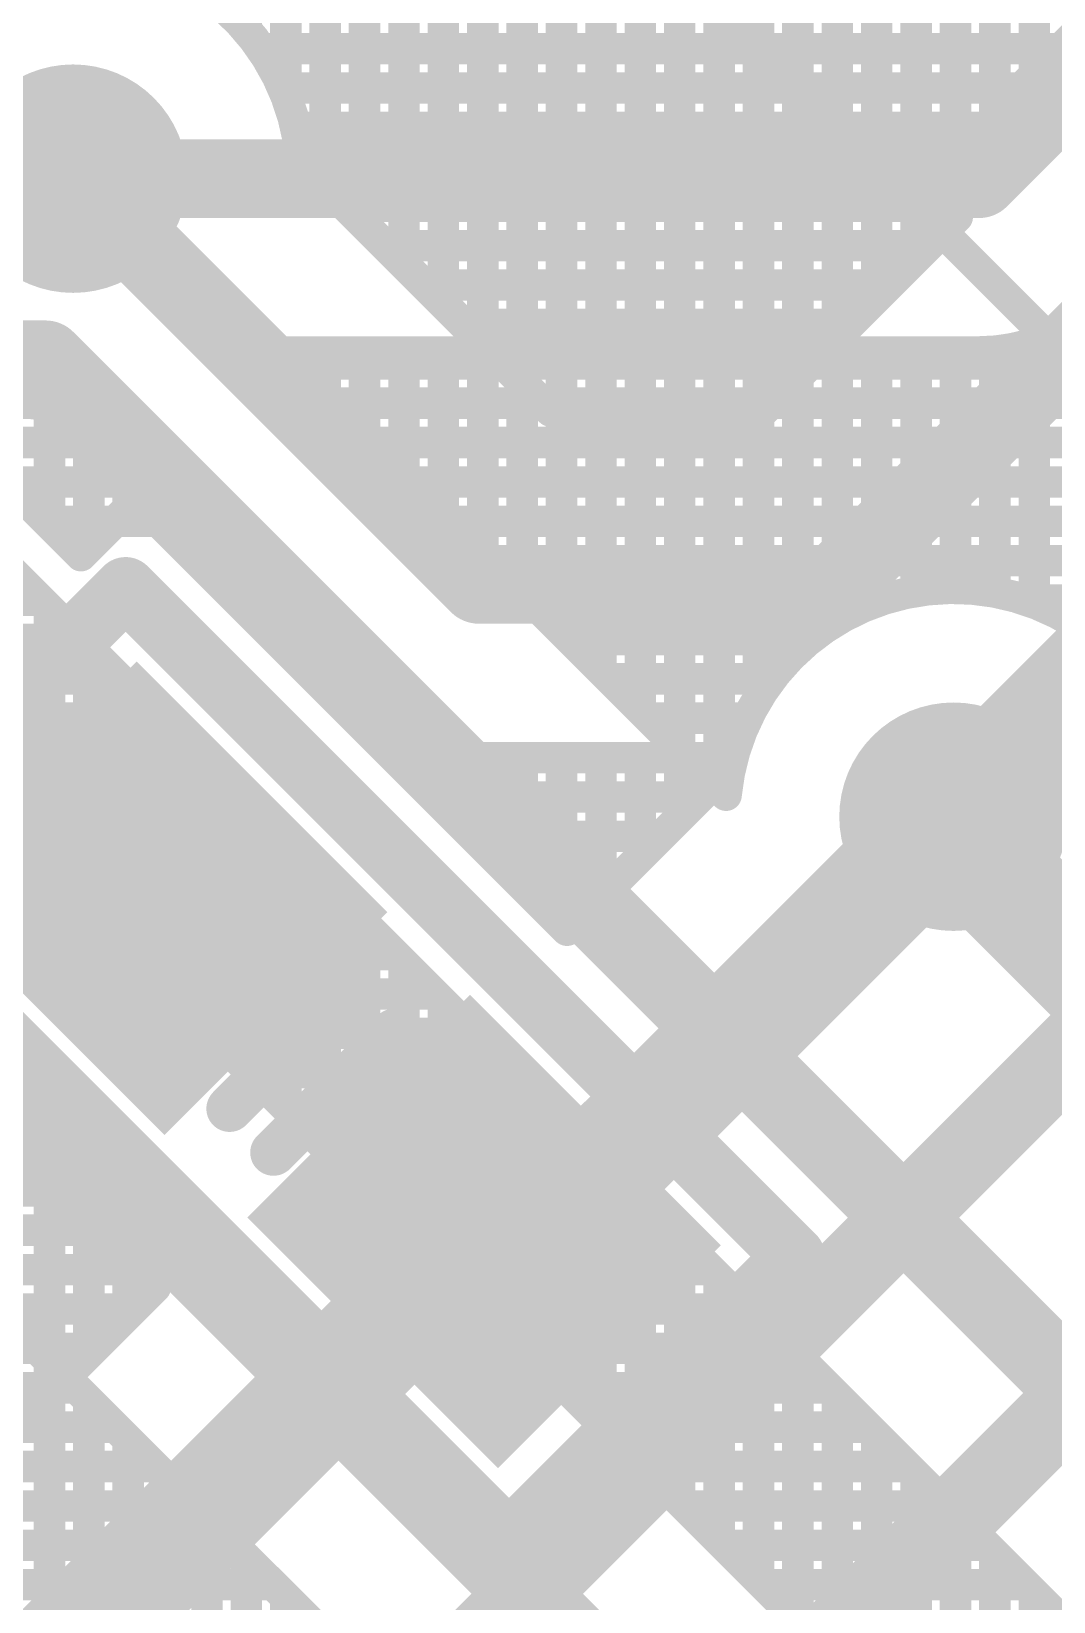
# Model space of a CAD drawing. Header units: millimetres. Extents: x 1.42 to 3.4, y 1.21 to 3.22.
# Drawn here: x 2.2777 to 2.4075, y 1.8429 to 2.0422 of the extents above; entities that cross this region are included whole.
import ezdxf

# ---------------------------------------------------------------- set-up
doc = ezdxf.new("R2010")
doc.units = ezdxf.units.MM
doc.header["$MEASUREMENT"] = 0
for name, color, linetype in [('BottomLayer', 5, 'Continuous'), ('BottomSolder', 6, 'Continuous'), ('Mechanical15', 56, 'Continuous'), ('MultiLayer', 9, 'Continuous'), ('TopLayer', 1, 'Continuous'), ('TopOverlay', 2, 'Continuous'), ('TopPaste', 8, 'Continuous'), ('TopSolder', 216, 'Continuous'), ('ViaHoleLayer', 16, 'Continuous')]:
    doc.layers.add(name, color=color, linetype=linetype)

# ---------------------------------------------------------------- blocks, each defined once
blk = doc.blocks.new('C0603_20')
at = {"layer": 'TopLayer'}
for points in [[(-0.00992, -0.0175), (-0.00992, 0.0175), (-0.04992, -0.0175), (-0.04992, 0.0175)], [(0.04992, -0.0175), (0.04992, 0.0175), (0.00992, -0.0175), (0.00992, 0.0175)]]:
    blk.add_solid(points, dxfattribs=at)
at = {"layer": 'TopOverlay'}
for points, const_width in [([(-0.06, -0.02559), (-0.06, 0.02559)], 0.00787), ([(-0.06, 0.02559), (0.06, 0.02559)], 0.00787), ([(0.06, -0.02559), (0.06, 0.02559)], 0.00787), ([(-0.00394, -0.01181), (-0.00394, 0.00984)], 0.00591), ([(0.00394, -0.01181), (0.00394, 0.00984)], 0.00591), ([(-0.06, -0.02559), (0.06, -0.02559)], 0.00787)]:
    blk.add_lwpolyline(points, dxfattribs=dict(at, const_width=const_width))
for points, const_width in [([(-0.06197, 0.02559, 1), (-0.05803, 0.02559, 1)], 0.00394), ([(-0.06197, 0.02559, 1), (-0.05803, 0.02559, 1)], 0.00394), ([(0.05803, 0.02559, 1), (0.06197, 0.02559, 1)], 0.00394), ([(0.05803, 0.02559, 1), (0.06197, 0.02559, 1)], 0.00394), ([(-0.00541, 0.00984, 1), (-0.00246, 0.00984, 1)], 0.00295), ([(0.00246, 0.00984, 1), (0.00541, 0.00984, 1)], 0.00295), ([(-0.00541, -0.01181, 1), (-0.00246, -0.01181, 1)], 0.00295), ([(0.00246, -0.01181, 1), (0.00541, -0.01181, 1)], 0.00295), ([(-0.06197, -0.02559, 1), (-0.05803, -0.02559, 1)], 0.00394), ([(-0.06197, -0.02559, 1), (-0.05803, -0.02559, 1)], 0.00394), ([(0.05803, -0.02559, 1), (0.06197, -0.02559, 1)], 0.00394), ([(0.05803, -0.02559, 1), (0.06197, -0.02559, 1)], 0.00394)]:
    blk.add_lwpolyline(points, format="xyb", close=True, dxfattribs=dict(at, const_width=const_width))
at = {"layer": 'TopPaste'}
for points in [[(-0.00992, -0.0175), (-0.00992, 0.0175), (-0.04992, -0.0175), (-0.04992, 0.0175)], [(0.04992, -0.0175), (0.04992, 0.0175), (0.00992, -0.0175), (0.00992, 0.0175)]]:
    blk.add_solid(points, dxfattribs=at)
at = {"layer": 'TopSolder'}
for points in [[(-0.00742, -0.02), (-0.00742, 0.02), (-0.05242, -0.02), (-0.05242, 0.02)], [(0.05242, -0.02), (0.05242, 0.02), (0.00742, -0.02), (0.00742, 0.02)]]:
    blk.add_solid(points, dxfattribs=at)
blk = doc.blocks.new('44ML_N_21')
at = {"layer": 'Mechanical15', "const_width": 0.00394}
blk.add_lwpolyline([(-0.26575, 0.26575), (-0.26575, -0.26575)], dxfattribs=at)

msp = doc.modelspace()

# ---------------------------------------------------------------- linework, layer by layer
at = {"layer": 'BottomLayer'}
for points, const_width in [([(2.398, 2.0235), (2.812, 2.4375)], 0.01), ([(2.237, 2.03697), (2.27347, 2.0005)], 0.01), ([(2.283, 2.0235), (2.398, 2.0235)], 0.01), ([(2.21, 2.00561), (2.40811, 1.8075)], 0.004), ([(2.27347, 2.0005), (2.2795, 2.0005)], 0.01), ([(2.2795, 2.0005), (2.465, 1.815)], 0.01), ([(2.30961, 2.0015), (2.398, 2.0015)], 0.004), ([(2.30961, 2.0015), (2.36588, 1.94523)], 0.004), ([(2.315, 1.99611), (2.315, 2.0015)], 0.004), ([(2.32, 1.99111), (2.32, 2.0015)], 0.004), ([(2.325, 1.98611), (2.325, 2.0015)], 0.004), ([(2.33, 1.98111), (2.33, 2.0015)], 0.004), ([(2.335, 1.97611), (2.335, 2.0015)], 0.004), ([(2.34, 1.97111), (2.34, 2.0015)], 0.004), ([(2.345, 1.96611), (2.345, 2.0015)], 0.004), ([(2.35, 1.96111), (2.35, 2.0015)], 0.004), ([(2.355, 1.95611), (2.355, 2.0015)], 0.004), ([(2.36, 1.95111), (2.36, 2.0015)], 0.004), ([(2.365, 1.94611), (2.365, 2.0015)], 0.004), ([(2.37, 1.95761), (2.37, 2.0015)], 0.004), ([(2.375, 1.96373), (2.375, 2.0015)], 0.004), ([(2.38, 1.96747), (2.38, 2.0015)], 0.004), ([(2.385, 1.96981), (2.385, 2.0015)], 0.004), ([(2.39, 1.97111), (2.39, 2.0015)], 0.004), ([(2.395, 1.9715), (2.395, 2.0015)], 0.004), ([(2.4, 1.97102), (2.4, 2.00159)], 0.004), ([(2.405, 1.96963), (2.405, 2.00264)], 0.004), ([(2.188, 1.9965), (2.399, 1.7855)], 0.01), ([(2.31111, 2), (3.384, 2)], 0.004), ([(2.31611, 1.995), (3.384, 1.995)], 0.004), ([(2.32111, 1.99), (3.384, 1.99)], 0.004), ([(2.32611, 1.985), (3.384, 1.985)], 0.004), ([(2.17248, 1.9809), (2.32869, 1.8247)], 0.004), ([(2.33111, 1.98), (3.384, 1.98)], 0.004), ([(2.27013, 1.97876), (2.44139, 1.8075)], 0.004), ([(2.33611, 1.975), (3.384, 1.975)], 0.004), ([(2.24561, 1.97), (2.27889, 1.97)], 0.004), ([(2.34111, 1.97), (2.38555, 1.97)], 0.004), ([(2.40396, 1.97), (3.384, 1.97)], 0.004), ([(2.28, 1.93561), (2.28, 1.96889)], 0.004), ([(2.25061, 1.965), (2.28389, 1.965)], 0.004), ([(2.285, 1.93061), (2.285, 1.96389)], 0.004), ([(2.34611, 1.965), (2.37646, 1.965)], 0.004), ([(2.25561, 1.96), (2.28889, 1.96)], 0.004), ([(2.35111, 1.96), (2.37163, 1.96)], 0.004), ([(2.29, 1.92561), (2.29, 1.95889)], 0.004), ([(2.26061, 1.955), (2.29389, 1.955)], 0.004), ([(2.295, 1.92061), (2.295, 1.95389)], 0.004), ([(2.35611, 1.955), (2.36858, 1.955)], 0.004), ([(2.26561, 1.95), (2.29889, 1.95)], 0.004), ([(2.36111, 1.95), (2.36674, 1.95)], 0.004), ([(2.3, 1.91561), (2.3, 1.94889)], 0.004), ([(2.3925, 1.9425), (2.39475, 1.9425)], 0.015), ([(2.3925, 1.9425), (2.47979, 1.85521)], 0.015), ([(2.27061, 1.945), (2.30389, 1.945)], 0.004), ([(2.305, 1.91061), (2.305, 1.94389)], 0.004), ([(2.27561, 1.94), (2.30889, 1.94)], 0.004), ([(2.31, 1.90561), (2.31, 1.93889)], 0.004), ([(2.28061, 1.935), (2.31389, 1.935)], 0.004), ([(2.315, 1.90061), (2.315, 1.93389)], 0.004), ([(2.28561, 1.93), (2.31889, 1.93)], 0.004), ([(2.32, 1.89561), (2.32, 1.92889)], 0.004), ([(2.29061, 1.925), (2.32389, 1.925)], 0.004), ([(2.325, 1.89061), (2.325, 1.92389)], 0.004), ([(2.29561, 1.92), (2.32889, 1.92)], 0.004), ([(2.33, 1.88561), (2.33, 1.91889)], 0.004), ([(2.30061, 1.915), (2.33389, 1.915)], 0.004), ([(2.335, 1.88061), (2.335, 1.91389)], 0.004), ([(2.30561, 1.91), (2.33889, 1.91)], 0.004), ([(2.34, 1.87561), (2.34, 1.90889)], 0.004), ([(2.31061, 1.905), (2.34389, 1.905)], 0.004), ([(2.345, 1.87061), (2.345, 1.90389)], 0.004), ([(2.31561, 1.9), (2.34889, 1.9)], 0.004), ([(2.35, 1.86561), (2.35, 1.89889)], 0.004), ([(2.32061, 1.895), (2.35389, 1.895)], 0.004), ([(2.355, 1.86061), (2.355, 1.89389)], 0.004), ([(2.32561, 1.89), (2.35889, 1.89)], 0.004), ([(2.36, 1.85561), (2.36, 1.88889)], 0.004), ([(2.33061, 1.885), (2.36389, 1.885)], 0.004), ([(2.365, 1.85061), (2.365, 1.88389)], 0.004), ([(2.33561, 1.88), (2.36889, 1.88)], 0.004), ([(2.37, 1.84561), (2.37, 1.87889)], 0.004), ([(1.42, 1.875), (2.27839, 1.875)], 0.004), ([(2.34061, 1.875), (2.37389, 1.875)], 0.004), ([(2.375, 1.84061), (2.375, 1.87389)], 0.004), ([(2.28, 1.77461), (2.28, 1.87339)], 0.004), ([(1.42, 1.87), (2.28339, 1.87)], 0.004), ([(2.34561, 1.87), (2.37889, 1.87)], 0.004), ([(2.285, 1.77097), (2.285, 1.86839)], 0.004), ([(2.38, 1.83561), (2.38, 1.86889)], 0.004), ([(1.42, 1.865), (2.28839, 1.865)], 0.004), ([(2.35061, 1.865), (2.38389, 1.865)], 0.004), ([(2.385, 1.83061), (2.385, 1.86389)], 0.004), ([(2.29, 1.76502), (2.29, 1.86339)], 0.004), ([(1.42, 1.86), (2.29339, 1.86)], 0.004), ([(2.35561, 1.86), (2.38889, 1.86)], 0.004), ([(2.295, 1.62461), (2.295, 1.85839)], 0.004), ([(2.39, 1.82561), (2.39, 1.85889)], 0.004), ([(1.42, 1.855), (2.29839, 1.855)], 0.004), ([(2.36061, 1.855), (2.39389, 1.855)], 0.004), ([(2.395, 1.82061), (2.395, 1.85389)], 0.004), ([(2.3, 1.61961), (2.3, 1.85339)], 0.004), ([(1.42, 1.85), (2.30339, 1.85)], 0.004), ([(2.36561, 1.85), (2.39889, 1.85)], 0.004), ([(2.305, 1.61461), (2.305, 1.84839)], 0.004), ([(2.4, 1.81561), (2.4, 1.84889)], 0.004), ([(1.42, 1.845), (2.30839, 1.845)], 0.004), ([(2.37061, 1.845), (2.40389, 1.845)], 0.004), ([(2.405, 1.81061), (2.405, 1.84389)], 0.004), ([(2.31, 1.60961), (2.31, 1.84339)], 0.004)]:
    msp.add_lwpolyline(points, dxfattribs=dict(at, const_width=const_width))
at = {"layer": 'BottomLayer', "const_width": 0.004}
for points in [[(2.2618, 2.04329, -0.402167), (2.30189, 2.0455)], [(2.4136, 2.00798, -0.199566), (2.398, 2.0015)], [(2.41356, 2.00794, -0.198912), (2.398, 2.0015)], [(2.36588, 1.94523, -0.895821), (2.42353, 1.94612)]]:
    msp.add_lwpolyline(points, format="xyb", dxfattribs=at)
at = {"layer": 'BottomLayer'}
for points, const_width in [([(2.277, 2.0235, 1), (2.289, 2.0235, 1)], 0.012), ([(2.2805, 2.0235, 1), (2.2855, 2.0235, 1)], 0.005), ([(2.3955, 2.0235, 1), (2.4005, 2.0235, 1)], 0.005), ([(2.3955, 2.0235, 1), (2.4005, 2.0235, 1)], 0.005), ([(2.27097, 2.0005, 1), (2.27597, 2.0005, 1)], 0.005), ([(2.27097, 2.0005, 1), (2.27597, 2.0005, 1)], 0.005), ([(2.277, 2.0005, 1), (2.282, 2.0005, 1)], 0.005), ([(2.277, 2.0005, 1), (2.282, 2.0005, 1)], 0.005), ([(2.30861, 2.0015, 1), (2.31061, 2.0015, 1)], 0.002), ([(2.30861, 2.0015, 1), (2.31061, 2.0015, 1)], 0.002), ([(2.314, 2.0015, 1), (2.316, 2.0015, 1)], 0.002), ([(2.319, 2.0015, 1), (2.321, 2.0015, 1)], 0.002), ([(2.324, 2.0015, 1), (2.326, 2.0015, 1)], 0.002), ([(2.329, 2.0015, 1), (2.331, 2.0015, 1)], 0.002), ([(2.334, 2.0015, 1), (2.336, 2.0015, 1)], 0.002), ([(2.339, 2.0015, 1), (2.341, 2.0015, 1)], 0.002), ([(2.344, 2.0015, 1), (2.346, 2.0015, 1)], 0.002), ([(2.349, 2.0015, 1), (2.351, 2.0015, 1)], 0.002), ([(2.354, 2.0015, 1), (2.356, 2.0015, 1)], 0.002), ([(2.359, 2.0015, 1), (2.361, 2.0015, 1)], 0.002), ([(2.364, 2.0015, 1), (2.366, 2.0015, 1)], 0.002), ([(2.369, 2.0015, 1), (2.371, 2.0015, 1)], 0.002), ([(2.374, 2.0015, 1), (2.376, 2.0015, 1)], 0.002), ([(2.379, 2.0015, 1), (2.381, 2.0015, 1)], 0.002), ([(2.384, 2.0015, 1), (2.386, 2.0015, 1)], 0.002), ([(2.389, 2.0015, 1), (2.391, 2.0015, 1)], 0.002), ([(2.394, 2.0015, 1), (2.396, 2.0015, 1)], 0.002), ([(2.397, 2.0015, 1), (2.399, 2.0015, 1)], 0.002), ([(2.397, 2.0015, 1), (2.399, 2.0015, 1)], 0.002), ([(2.397, 2.0015, 1), (2.399, 2.0015, 1)], 0.002), ([(2.399, 2.00159, 1), (2.401, 2.00159, 1)], 0.002), ([(2.404, 2.00264, 1), (2.406, 2.00264, 1)], 0.002), ([(2.31011, 2, 1), (2.31211, 2, 1)], 0.002), ([(2.314, 1.99611, 1), (2.316, 1.99611, 1)], 0.002), ([(2.31511, 1.995, 1), (2.31711, 1.995, 1)], 0.002), ([(2.319, 1.99111, 1), (2.321, 1.99111, 1)], 0.002), ([(2.32011, 1.99, 1), (2.32211, 1.99, 1)], 0.002), ([(2.324, 1.98611, 1), (2.326, 1.98611, 1)], 0.002), ([(2.32511, 1.985, 1), (2.32711, 1.985, 1)], 0.002), ([(2.329, 1.98111, 1), (2.331, 1.98111, 1)], 0.002), ([(2.33011, 1.98, 1), (2.33211, 1.98, 1)], 0.002), ([(2.334, 1.97611, 1), (2.336, 1.97611, 1)], 0.002), ([(2.33511, 1.975, 1), (2.33711, 1.975, 1)], 0.002), ([(2.394, 1.9715, 1), (2.396, 1.9715, 1)], 0.002), ([(2.27789, 1.97, 1), (2.27989, 1.97, 1)], 0.002), ([(2.339, 1.97111, 1), (2.341, 1.97111, 1)], 0.002), ([(2.34011, 1.97, 1), (2.34211, 1.97, 1)], 0.002), ([(2.384, 1.96981, 1), (2.386, 1.96981, 1)], 0.002), ([(2.38455, 1.97, 1), (2.38655, 1.97, 1)], 0.002), ([(2.389, 1.97111, 1), (2.391, 1.97111, 1)], 0.002), ([(2.399, 1.97102, 1), (2.401, 1.97102, 1)], 0.002), ([(2.40296, 1.97, 1), (2.40496, 1.97, 1)], 0.002), ([(2.404, 1.96963, 1), (2.406, 1.96963, 1)], 0.002), ([(2.279, 1.96889, 1), (2.281, 1.96889, 1)], 0.002), ([(2.379, 1.96747, 1), (2.381, 1.96747, 1)], 0.002), ([(2.344, 1.96611, 1), (2.346, 1.96611, 1)], 0.002), ([(2.28289, 1.965, 1), (2.28489, 1.965, 1)], 0.002), ([(2.284, 1.96389, 1), (2.286, 1.96389, 1)], 0.002), ([(2.34511, 1.965, 1), (2.34711, 1.965, 1)], 0.002), ([(2.374, 1.96373, 1), (2.376, 1.96373, 1)], 0.002), ([(2.37546, 1.965, 1), (2.37746, 1.965, 1)], 0.002), ([(2.28789, 1.96, 1), (2.28989, 1.96, 1)], 0.002), ([(2.349, 1.96111, 1), (2.351, 1.96111, 1)], 0.002), ([(2.35011, 1.96, 1), (2.35211, 1.96, 1)], 0.002), ([(2.37063, 1.96, 1), (2.37263, 1.96, 1)], 0.002), ([(2.289, 1.95889, 1), (2.291, 1.95889, 1)], 0.002), ([(2.369, 1.95761, 1), (2.371, 1.95761, 1)], 0.002), ([(2.354, 1.95611, 1), (2.356, 1.95611, 1)], 0.002), ([(2.29289, 1.955, 1), (2.29489, 1.955, 1)], 0.002), ([(2.294, 1.95389, 1), (2.296, 1.95389, 1)], 0.002), ([(2.35511, 1.955, 1), (2.35711, 1.955, 1)], 0.002), ([(2.36758, 1.955, 1), (2.36958, 1.955, 1)], 0.002), ([(2.38875, 1.9425, 1), (2.40075, 1.9425, 1)], 0.012), ([(2.29789, 1.95, 1), (2.29989, 1.95, 1)], 0.002), ([(2.359, 1.95111, 1), (2.361, 1.95111, 1)], 0.002), ([(2.36011, 1.95, 1), (2.36211, 1.95, 1)], 0.002), ([(2.36574, 1.95, 1), (2.36774, 1.95, 1)], 0.002), ([(2.299, 1.94889, 1), (2.301, 1.94889, 1)], 0.002), ([(2.38875, 1.9425, 1), (2.39625, 1.9425, 1)], 0.0075), ([(2.38875, 1.9425, 1), (2.39625, 1.9425, 1)], 0.0075), ([(2.391, 1.9425, 1), (2.3985, 1.9425, 1)], 0.0075), ([(2.364, 1.94611, 1), (2.366, 1.94611, 1)], 0.002), ([(2.30289, 1.945, 1), (2.30489, 1.945, 1)], 0.002), ([(2.304, 1.94389, 1), (2.306, 1.94389, 1)], 0.002), ([(2.36488, 1.94523, 1), (2.36688, 1.94523, 1)], 0.002), ([(2.36488, 1.94523, 1), (2.36688, 1.94523, 1)], 0.002), ([(2.30789, 1.94, 1), (2.30989, 1.94, 1)], 0.002), ([(2.309, 1.93889, 1), (2.311, 1.93889, 1)], 0.002), ([(2.279, 1.93561, 1), (2.281, 1.93561, 1)], 0.002), ([(2.27961, 1.935, 1), (2.28161, 1.935, 1)], 0.002), ([(2.31289, 1.935, 1), (2.31489, 1.935, 1)], 0.002), ([(2.314, 1.93389, 1), (2.316, 1.93389, 1)], 0.002), ([(2.284, 1.93061, 1), (2.286, 1.93061, 1)], 0.002), ([(2.28461, 1.93, 1), (2.28661, 1.93, 1)], 0.002), ([(2.31789, 1.93, 1), (2.31989, 1.93, 1)], 0.002), ([(2.319, 1.92889, 1), (2.321, 1.92889, 1)], 0.002), ([(2.289, 1.92561, 1), (2.291, 1.92561, 1)], 0.002), ([(2.28961, 1.925, 1), (2.29161, 1.925, 1)], 0.002), ([(2.32289, 1.925, 1), (2.32489, 1.925, 1)], 0.002), ([(2.324, 1.92389, 1), (2.326, 1.92389, 1)], 0.002), ([(2.294, 1.92061, 1), (2.296, 1.92061, 1)], 0.002), ([(2.29461, 1.92, 1), (2.29661, 1.92, 1)], 0.002), ([(2.32789, 1.92, 1), (2.32989, 1.92, 1)], 0.002), ([(2.329, 1.91889, 1), (2.331, 1.91889, 1)], 0.002), ([(2.299, 1.91561, 1), (2.301, 1.91561, 1)], 0.002), ([(2.29961, 1.915, 1), (2.30161, 1.915, 1)], 0.002), ([(2.33289, 1.915, 1), (2.33489, 1.915, 1)], 0.002), ([(2.334, 1.91389, 1), (2.336, 1.91389, 1)], 0.002), ([(2.304, 1.91061, 1), (2.306, 1.91061, 1)], 0.002), ([(2.30461, 1.91, 1), (2.30661, 1.91, 1)], 0.002), ([(2.33789, 1.91, 1), (2.33989, 1.91, 1)], 0.002), ([(2.339, 1.90889, 1), (2.341, 1.90889, 1)], 0.002), ([(2.309, 1.90561, 1), (2.311, 1.90561, 1)], 0.002), ([(2.30961, 1.905, 1), (2.31161, 1.905, 1)], 0.002), ([(2.34289, 1.905, 1), (2.34489, 1.905, 1)], 0.002), ([(2.344, 1.90389, 1), (2.346, 1.90389, 1)], 0.002), ([(2.314, 1.90061, 1), (2.316, 1.90061, 1)], 0.002), ([(2.31461, 1.9, 1), (2.31661, 1.9, 1)], 0.002), ([(2.34789, 1.9, 1), (2.34989, 1.9, 1)], 0.002), ([(2.349, 1.89889, 1), (2.351, 1.89889, 1)], 0.002), ([(2.319, 1.89561, 1), (2.321, 1.89561, 1)], 0.002), ([(2.31961, 1.895, 1), (2.32161, 1.895, 1)], 0.002), ([(2.35289, 1.895, 1), (2.35489, 1.895, 1)], 0.002), ([(2.354, 1.89389, 1), (2.356, 1.89389, 1)], 0.002), ([(2.324, 1.89061, 1), (2.326, 1.89061, 1)], 0.002), ([(2.32461, 1.89, 1), (2.32661, 1.89, 1)], 0.002), ([(2.35789, 1.89, 1), (2.35989, 1.89, 1)], 0.002), ([(2.359, 1.88889, 1), (2.361, 1.88889, 1)], 0.002), ([(2.329, 1.88561, 1), (2.331, 1.88561, 1)], 0.002), ([(2.32961, 1.885, 1), (2.33161, 1.885, 1)], 0.002), ([(2.36289, 1.885, 1), (2.36489, 1.885, 1)], 0.002), ([(2.364, 1.88389, 1), (2.366, 1.88389, 1)], 0.002), ([(2.334, 1.88061, 1), (2.336, 1.88061, 1)], 0.002), ([(2.33461, 1.88, 1), (2.33661, 1.88, 1)], 0.002), ([(2.36789, 1.88, 1), (2.36989, 1.88, 1)], 0.002), ([(2.369, 1.87889, 1), (2.371, 1.87889, 1)], 0.002), ([(2.27739, 1.875, 1), (2.27939, 1.875, 1)], 0.002), ([(2.339, 1.87561, 1), (2.341, 1.87561, 1)], 0.002), ([(2.33961, 1.875, 1), (2.34161, 1.875, 1)], 0.002), ([(2.37289, 1.875, 1), (2.37489, 1.875, 1)], 0.002), ([(2.374, 1.87389, 1), (2.376, 1.87389, 1)], 0.002), ([(2.279, 1.87339, 1), (2.281, 1.87339, 1)], 0.002), ([(2.28239, 1.87, 1), (2.28439, 1.87, 1)], 0.002), ([(2.344, 1.87061, 1), (2.346, 1.87061, 1)], 0.002), ([(2.34461, 1.87, 1), (2.34661, 1.87, 1)], 0.002), ([(2.37789, 1.87, 1), (2.37989, 1.87, 1)], 0.002), ([(2.284, 1.86839, 1), (2.286, 1.86839, 1)], 0.002), ([(2.379, 1.86889, 1), (2.381, 1.86889, 1)], 0.002), ([(2.28739, 1.865, 1), (2.28939, 1.865, 1)], 0.002), ([(2.349, 1.86561, 1), (2.351, 1.86561, 1)], 0.002), ([(2.34961, 1.865, 1), (2.35161, 1.865, 1)], 0.002), ([(2.38289, 1.865, 1), (2.38489, 1.865, 1)], 0.002), ([(2.384, 1.86389, 1), (2.386, 1.86389, 1)], 0.002), ([(2.289, 1.86339, 1), (2.291, 1.86339, 1)], 0.002), ([(2.29239, 1.86, 1), (2.29439, 1.86, 1)], 0.002), ([(2.354, 1.86061, 1), (2.356, 1.86061, 1)], 0.002), ([(2.35461, 1.86, 1), (2.35661, 1.86, 1)], 0.002), ([(2.38789, 1.86, 1), (2.38989, 1.86, 1)], 0.002), ([(2.294, 1.85839, 1), (2.296, 1.85839, 1)], 0.002), ([(2.389, 1.85889, 1), (2.391, 1.85889, 1)], 0.002), ([(2.29739, 1.855, 1), (2.29939, 1.855, 1)], 0.002), ([(2.359, 1.85561, 1), (2.361, 1.85561, 1)], 0.002), ([(2.35961, 1.855, 1), (2.36161, 1.855, 1)], 0.002), ([(2.39289, 1.855, 1), (2.39489, 1.855, 1)], 0.002), ([(2.394, 1.85389, 1), (2.396, 1.85389, 1)], 0.002), ([(2.299, 1.85339, 1), (2.301, 1.85339, 1)], 0.002), ([(2.30239, 1.85, 1), (2.30439, 1.85, 1)], 0.002), ([(2.364, 1.85061, 1), (2.366, 1.85061, 1)], 0.002), ([(2.36461, 1.85, 1), (2.36661, 1.85, 1)], 0.002), ([(2.39789, 1.85, 1), (2.39989, 1.85, 1)], 0.002), ([(2.304, 1.84839, 1), (2.306, 1.84839, 1)], 0.002), ([(2.399, 1.84889, 1), (2.401, 1.84889, 1)], 0.002), ([(2.30739, 1.845, 1), (2.30939, 1.845, 1)], 0.002), ([(2.369, 1.84561, 1), (2.371, 1.84561, 1)], 0.002), ([(2.36961, 1.845, 1), (2.37161, 1.845, 1)], 0.002), ([(2.40289, 1.845, 1), (2.40489, 1.845, 1)], 0.002), ([(2.404, 1.84389, 1), (2.406, 1.84389, 1)], 0.002), ([(2.309, 1.84339, 1), (2.311, 1.84339, 1)], 0.002)]:
    msp.add_lwpolyline(points, format="xyb", close=True, dxfattribs=dict(at, const_width=const_width))
at = {"layer": 'BottomSolder', "const_width": 0.0145}
for points in [[(2.27575, 2.0235, 1), (2.29025, 2.0235, 1)], [(2.3875, 1.9425, 1), (2.402, 1.9425, 1)]]:
    msp.add_lwpolyline(points, format="xyb", close=True, dxfattribs=at)
at = {"layer": 'MultiLayer', "const_width": 0.012}
for points in [[(2.277, 2.0235, 1), (2.289, 2.0235, 1)], [(2.38875, 1.9425, 1), (2.40075, 1.9425, 1)]]:
    msp.add_lwpolyline(points, format="xyb", close=True, dxfattribs=at)
at = {"layer": 'TopLayer'}
for points, const_width in [([(2.305, 2.04239), (2.305, 2.143)], 0.004), ([(2.31, 2.03408), (2.31, 2.143)], 0.004), ([(2.315, 2.02261), (2.315, 2.143)], 0.004), ([(2.32, 2.01761), (2.32, 2.143)], 0.004), ([(2.325, 2.01261), (2.325, 2.143)], 0.004), ([(2.33, 2.00761), (2.33, 2.143)], 0.004), ([(2.335, 2.00261), (2.335, 2.143)], 0.004), ([(2.34, 1.99761), (2.34, 2.143)], 0.004), ([(2.345, 1.994), (2.345, 2.143)], 0.004), ([(2.35, 1.994), (2.35, 2.143)], 0.004), ([(2.355, 1.994), (2.355, 2.143)], 0.004), ([(2.36, 1.994), (2.36, 2.143)], 0.004), ([(2.365, 1.994), (2.365, 2.143)], 0.004), ([(2.37, 1.994), (2.37, 2.143)], 0.004), ([(2.375, 1.9984), (2.375, 2.143)], 0.004), ([(2.38, 2.0034), (2.38, 2.143)], 0.004), ([(2.385, 2.0084), (2.385, 2.143)], 0.004), ([(2.39, 2.0134), (2.39, 2.13856)], 0.004), ([(2.395, 2.0184), (2.395, 2.13356)], 0.004), ([(2.4, 2.03103), (2.4, 2.12446)], 0.004), ([(2.405, 2.03664), (2.405, 2.11885)], 0.004), ([(2.40314, 2.03479), (2.43655, 2.06819)], 0.004), ([(2.30685, 2.04), (2.40836, 2.04)], 0.004), ([(2.30962, 2.035), (2.40336, 2.035)], 0.004), ([(2.37971, 1.972), (2.43952, 2.03181)], 0.01), ([(2.31126, 2.03), (2.39931, 2.03)], 0.004), ([(2.283, 2.0235), (2.3345, 1.972)], 0.01), ([(2.31192, 2.0257), (2.34361, 1.994)], 0.004), ([(2.31261, 2.025), (2.39681, 2.025)], 0.004), ([(2.31761, 2.02), (2.39543, 2.02)], 0.004), ([(2.3706, 1.994), (2.39522, 2.01862)], 0.004), ([(2.32261, 2.015), (2.3916, 2.015)], 0.004), ([(2.3421, 1.88984), (2.46179, 2.00954)], 0.015), ([(2.32761, 2.01), (2.3866, 2.01)], 0.004), ([(2.33261, 2.005), (2.3816, 2.005)], 0.004), ([(2.33761, 2), (2.3766, 2)], 0.004), ([(2.26551, 1.995), (2.27764, 1.995)], 0.004), ([(2.2658, 1.99385), (2.284, 1.97564)], 0.004), ([(2.28, 1.97965), (2.28, 1.99466)], 0.004), ([(2.2808, 1.99458), (2.3189, 1.95648)], 0.004), ([(2.34261, 1.995), (2.3716, 1.995)], 0.004), ([(2.34361, 1.994), (2.3706, 1.994)], 0.004), ([(2.2375, 1.9875), (2.29284, 1.93216)], 0.015), ([(2.2655, 1.76871), (2.48407, 1.98727)], 0.01), ([(2.26965, 1.99), (2.28539, 1.99)], 0.004), ([(2.285, 1.97664), (2.285, 1.99039)], 0.004), ([(2.29, 1.98164), (2.29, 1.98539)], 0.004), ([(2.27465, 1.985), (2.29039, 1.985)], 0.004), ([(2.284, 1.97564), (2.29107, 1.98272)], 0.004), ([(2.29107, 1.98272), (2.33339, 1.9404)], 0.004), ([(2.27965, 1.98), (2.28836, 1.98)], 0.004), ([(2.28836, 1.98), (2.29379, 1.98)], 0.004), ([(2.3345, 1.972), (2.37971, 1.972)], 0.01), ([(2.34, 1.79866), (2.50634, 1.965)], 0.01), ([(2.325, 1.94879), (2.325, 1.95216)], 0.004), ([(2.32379, 1.95), (2.3345, 1.95)], 0.004), ([(2.33, 1.94379), (2.33, 1.95047)], 0.004), ([(2.3345, 1.95), (2.36674, 1.95)], 0.004), ([(2.3345, 1.95), (2.36674, 1.95)], 0.004), ([(2.335, 1.93879), (2.335, 1.95)], 0.004), ([(2.34, 1.93379), (2.34, 1.95)], 0.004), ([(2.345, 1.92879), (2.345, 1.95)], 0.004), ([(2.35, 1.9324), (2.35, 1.95)], 0.004), ([(2.355, 1.9374), (2.355, 1.95)], 0.004), ([(2.36, 1.9424), (2.36, 1.95)], 0.004), ([(2.3457, 1.92809), (2.36646, 1.94885)], 0.004), ([(2.32879, 1.945), (2.3626, 1.945)], 0.004), ([(2.33339, 1.9404), (2.3434, 1.93039)], 0.004), ([(2.33339, 1.9404), (2.3434, 1.93039)], 0.004), ([(2.33379, 1.94), (2.3576, 1.94)], 0.004), ([(2.24228, 1.93393), (2.2846, 1.89161)], 0.004), ([(2.33879, 1.935), (2.3526, 1.935)], 0.004), ([(2.3434, 1.93039), (2.3457, 1.92809)], 0.004), ([(2.34379, 1.93), (2.3476, 1.93)], 0.004), ([(2.19486, 1.9), (2.27621, 1.9)], 0.004), ([(2.28, 1.86933), (2.28, 1.89621)], 0.004), ([(2.176, 1.73069), (2.33516, 1.88984)], 0.015), ([(2.18986, 1.895), (2.28121, 1.895)], 0.004), ([(2.33516, 1.88984), (2.3421, 1.88984)], 0.015), ([(2.18486, 1.89), (2.28621, 1.89)], 0.004), ([(2.2846, 1.89161), (2.29344, 1.88277)], 0.004), ([(2.2846, 1.89161), (2.29344, 1.88277)], 0.004), ([(2.285, 1.87433), (2.285, 1.89121)], 0.004), ([(2.29, 1.87933), (2.29, 1.88621)], 0.004), ([(2.17986, 1.885), (2.29121, 1.885)], 0.004), ([(2.1587, 1.74803), (2.29344, 1.88277)], 0.004), ([(2.17486, 1.88), (2.29067, 1.88)], 0.004), ([(2.16986, 1.875), (2.28567, 1.875)], 0.004), ([(2.16486, 1.87), (2.28067, 1.87)], 0.004)]:
    msp.add_lwpolyline(points, dxfattribs=dict(at, const_width=const_width))
at = {"layer": 'TopLayer', "const_width": 0.004}
for points in [[(2.2808, 1.99458, -2.177031), (2.31192, 2.0257)], [(2.39522, 2.01862, -0.166258), (2.40314, 2.03479)], [(2.3345, 1.95, -0.199566), (2.3189, 1.95648)], [(2.3345, 1.95, -0.198912), (2.31894, 1.95644)]]:
    msp.add_lwpolyline(points, format="xyb", dxfattribs=at)
at = {"layer": 'TopLayer'}
for points, const_width in [([(2.304, 2.04239, 1), (2.306, 2.04239, 1)], 0.002), ([(2.30585, 2.04, 1), (2.30785, 2.04, 1)], 0.002), ([(2.40736, 2.04, 1), (2.40936, 2.04, 1)], 0.002), ([(2.404, 2.03664, 1), (2.406, 2.03664, 1)], 0.002), ([(2.277, 2.0235, 1), (2.289, 2.0235, 1)], 0.012), ([(2.30862, 2.035, 1), (2.31062, 2.035, 1)], 0.002), ([(2.309, 2.03408, 1), (2.311, 2.03408, 1)], 0.002), ([(2.40214, 2.03479, 1), (2.40414, 2.03479, 1)], 0.002), ([(2.40214, 2.03479, 1), (2.40414, 2.03479, 1)], 0.002), ([(2.40236, 2.035, 1), (2.40436, 2.035, 1)], 0.002), ([(2.31026, 2.03, 1), (2.31226, 2.03, 1)], 0.002), ([(2.39831, 2.03, 1), (2.40031, 2.03, 1)], 0.002), ([(2.399, 2.03103, 1), (2.401, 2.03103, 1)], 0.002), ([(2.2805, 2.0235, 1), (2.2855, 2.0235, 1)], 0.005), ([(2.31092, 2.0257, 1), (2.31292, 2.0257, 1)], 0.002), ([(2.31092, 2.0257, 1), (2.31292, 2.0257, 1)], 0.002), ([(2.31161, 2.025, 1), (2.31361, 2.025, 1)], 0.002), ([(2.39581, 2.025, 1), (2.39781, 2.025, 1)], 0.002), ([(2.314, 2.02261, 1), (2.316, 2.02261, 1)], 0.002), ([(2.31661, 2.02, 1), (2.31861, 2.02, 1)], 0.002), ([(2.39443, 2.02, 1), (2.39643, 2.02, 1)], 0.002), ([(2.319, 2.01761, 1), (2.321, 2.01761, 1)], 0.002), ([(2.394, 2.0184, 1), (2.396, 2.0184, 1)], 0.002), ([(2.39422, 2.01862, 1), (2.39622, 2.01862, 1)], 0.002), ([(2.39422, 2.01862, 1), (2.39622, 2.01862, 1)], 0.002), ([(2.32161, 2.015, 1), (2.32361, 2.015, 1)], 0.002), ([(2.389, 2.0134, 1), (2.391, 2.0134, 1)], 0.002), ([(2.3906, 2.015, 1), (2.3926, 2.015, 1)], 0.002), ([(2.324, 2.01261, 1), (2.326, 2.01261, 1)], 0.002), ([(2.32661, 2.01, 1), (2.32861, 2.01, 1)], 0.002), ([(2.3856, 2.01, 1), (2.3876, 2.01, 1)], 0.002), ([(2.329, 2.00761, 1), (2.331, 2.00761, 1)], 0.002), ([(2.384, 2.0084, 1), (2.386, 2.0084, 1)], 0.002), ([(2.33161, 2.005, 1), (2.33361, 2.005, 1)], 0.002), ([(2.379, 2.0034, 1), (2.381, 2.0034, 1)], 0.002), ([(2.3806, 2.005, 1), (2.3826, 2.005, 1)], 0.002), ([(2.334, 2.00261, 1), (2.336, 2.00261, 1)], 0.002), ([(2.33661, 2, 1), (2.33861, 2, 1)], 0.002), ([(2.3756, 2, 1), (2.3776, 2, 1)], 0.002), ([(2.339, 1.99761, 1), (2.341, 1.99761, 1)], 0.002), ([(2.374, 1.9984, 1), (2.376, 1.9984, 1)], 0.002), ([(2.27664, 1.995, 1), (2.27864, 1.995, 1)], 0.002), ([(2.279, 1.99466, 1), (2.281, 1.99466, 1)], 0.002), ([(2.2798, 1.99458, 1), (2.2818, 1.99458, 1)], 0.002), ([(2.2798, 1.99458, 1), (2.2818, 1.99458, 1)], 0.002), ([(2.34161, 1.995, 1), (2.34361, 1.995, 1)], 0.002), ([(2.34261, 1.994, 1), (2.34461, 1.994, 1)], 0.002), ([(2.34261, 1.994, 1), (2.34461, 1.994, 1)], 0.002), ([(2.344, 1.994, 1), (2.346, 1.994, 1)], 0.002), ([(2.349, 1.994, 1), (2.351, 1.994, 1)], 0.002), ([(2.354, 1.994, 1), (2.356, 1.994, 1)], 0.002), ([(2.359, 1.994, 1), (2.361, 1.994, 1)], 0.002), ([(2.364, 1.994, 1), (2.366, 1.994, 1)], 0.002), ([(2.369, 1.994, 1), (2.371, 1.994, 1)], 0.002), ([(2.3696, 1.994, 1), (2.3716, 1.994, 1)], 0.002), ([(2.3696, 1.994, 1), (2.3716, 1.994, 1)], 0.002), ([(2.3706, 1.995, 1), (2.3726, 1.995, 1)], 0.002), ([(2.284, 1.99039, 1), (2.286, 1.99039, 1)], 0.002), ([(2.28439, 1.99, 1), (2.28639, 1.99, 1)], 0.002), ([(2.289, 1.98539, 1), (2.291, 1.98539, 1)], 0.002), ([(2.28939, 1.985, 1), (2.29139, 1.985, 1)], 0.002), ([(2.289, 1.98164, 1), (2.291, 1.98164, 1)], 0.002), ([(2.29007, 1.98272, 1), (2.29207, 1.98272, 1)], 0.002), ([(2.29007, 1.98272, 1), (2.29207, 1.98272, 1)], 0.002), ([(2.27865, 1.98, 1), (2.28065, 1.98, 1)], 0.002), ([(2.279, 1.97965, 1), (2.281, 1.97965, 1)], 0.002), ([(2.28736, 1.98, 1), (2.28936, 1.98, 1)], 0.002), ([(2.28736, 1.98, 1), (2.28936, 1.98, 1)], 0.002), ([(2.29279, 1.98, 1), (2.29479, 1.98, 1)], 0.002), ([(2.283, 1.97564, 1), (2.285, 1.97564, 1)], 0.002), ([(2.283, 1.97564, 1), (2.285, 1.97564, 1)], 0.002), ([(2.284, 1.97664, 1), (2.286, 1.97664, 1)], 0.002), ([(2.332, 1.972, 1), (2.337, 1.972, 1)], 0.005), ([(2.332, 1.972, 1), (2.337, 1.972, 1)], 0.005), ([(2.37721, 1.972, 1), (2.38221, 1.972, 1)], 0.005), ([(2.37721, 1.972, 1), (2.38221, 1.972, 1)], 0.005), ([(2.3179, 1.95648, 1), (2.3199, 1.95648, 1)], 0.002), ([(2.3179, 1.95648, 1), (2.3199, 1.95648, 1)], 0.002), ([(2.31794, 1.95644, 1), (2.31994, 1.95644, 1)], 0.002), ([(2.324, 1.95216, 1), (2.326, 1.95216, 1)], 0.002), ([(2.38875, 1.9425, 1), (2.40075, 1.9425, 1)], 0.012), ([(2.32279, 1.95, 1), (2.32479, 1.95, 1)], 0.002), ([(2.329, 1.95047, 1), (2.331, 1.95047, 1)], 0.002), ([(2.3335, 1.95, 1), (2.3355, 1.95, 1)], 0.002), ([(2.3335, 1.95, 1), (2.3355, 1.95, 1)], 0.002), ([(2.3335, 1.95, 1), (2.3355, 1.95, 1)], 0.002), ([(2.3335, 1.95, 1), (2.3355, 1.95, 1)], 0.002), ([(2.3335, 1.95, 1), (2.3355, 1.95, 1)], 0.002), ([(2.334, 1.95, 1), (2.336, 1.95, 1)], 0.002), ([(2.339, 1.95, 1), (2.341, 1.95, 1)], 0.002), ([(2.344, 1.95, 1), (2.346, 1.95, 1)], 0.002), ([(2.349, 1.95, 1), (2.351, 1.95, 1)], 0.002), ([(2.354, 1.95, 1), (2.356, 1.95, 1)], 0.002), ([(2.359, 1.95, 1), (2.361, 1.95, 1)], 0.002), ([(2.36574, 1.95, 1), (2.36774, 1.95, 1)], 0.002), ([(2.36574, 1.95, 1), (2.36774, 1.95, 1)], 0.002), ([(2.324, 1.94879, 1), (2.326, 1.94879, 1)], 0.002), ([(2.36546, 1.94885, 1), (2.36746, 1.94885, 1)], 0.002), ([(2.32779, 1.945, 1), (2.32979, 1.945, 1)], 0.002), ([(2.329, 1.94379, 1), (2.331, 1.94379, 1)], 0.002), ([(2.3616, 1.945, 1), (2.3636, 1.945, 1)], 0.002), ([(2.359, 1.9424, 1), (2.361, 1.9424, 1)], 0.002), ([(2.33239, 1.9404, 1), (2.33439, 1.9404, 1)], 0.002), ([(2.33239, 1.9404, 1), (2.33439, 1.9404, 1)], 0.002), ([(2.33239, 1.9404, 1), (2.33439, 1.9404, 1)], 0.002), ([(2.33279, 1.94, 1), (2.33479, 1.94, 1)], 0.002), ([(2.3566, 1.94, 1), (2.3586, 1.94, 1)], 0.002), ([(2.28909, 1.93216, 1), (2.29659, 1.93216, 1)], 0.0075), ([(2.334, 1.93879, 1), (2.336, 1.93879, 1)], 0.002), ([(2.354, 1.9374, 1), (2.356, 1.9374, 1)], 0.002), ([(2.33779, 1.935, 1), (2.33979, 1.935, 1)], 0.002), ([(2.339, 1.93379, 1), (2.341, 1.93379, 1)], 0.002), ([(2.3516, 1.935, 1), (2.3536, 1.935, 1)], 0.002), ([(2.349, 1.9324, 1), (2.351, 1.9324, 1)], 0.002), ([(2.3424, 1.93039, 1), (2.3444, 1.93039, 1)], 0.002), ([(2.3424, 1.93039, 1), (2.3444, 1.93039, 1)], 0.002), ([(2.3424, 1.93039, 1), (2.3444, 1.93039, 1)], 0.002), ([(2.34279, 1.93, 1), (2.34479, 1.93, 1)], 0.002), ([(2.3466, 1.93, 1), (2.3486, 1.93, 1)], 0.002), ([(2.344, 1.92879, 1), (2.346, 1.92879, 1)], 0.002), ([(2.3447, 1.92809, 1), (2.3467, 1.92809, 1)], 0.002), ([(2.3447, 1.92809, 1), (2.3467, 1.92809, 1)], 0.002), ([(2.27521, 1.9, 1), (2.27721, 1.9, 1)], 0.002), ([(2.279, 1.89621, 1), (2.281, 1.89621, 1)], 0.002), ([(2.28021, 1.895, 1), (2.28221, 1.895, 1)], 0.002), ([(2.33141, 1.88984, 1), (2.33891, 1.88984, 1)], 0.0075), ([(2.33141, 1.88984, 1), (2.33891, 1.88984, 1)], 0.0075), ([(2.33834, 1.88984, 1), (2.34585, 1.88984, 1)], 0.0075), ([(2.33834, 1.88984, 1), (2.34585, 1.88984, 1)], 0.0075), ([(2.2836, 1.89161, 1), (2.2856, 1.89161, 1)], 0.002), ([(2.2836, 1.89161, 1), (2.2856, 1.89161, 1)], 0.002), ([(2.2836, 1.89161, 1), (2.2856, 1.89161, 1)], 0.002), ([(2.284, 1.89121, 1), (2.286, 1.89121, 1)], 0.002), ([(2.28521, 1.89, 1), (2.28721, 1.89, 1)], 0.002), ([(2.289, 1.88621, 1), (2.291, 1.88621, 1)], 0.002), ([(2.29021, 1.885, 1), (2.29221, 1.885, 1)], 0.002), ([(2.29244, 1.88277, 1), (2.29444, 1.88277, 1)], 0.002), ([(2.29244, 1.88277, 1), (2.29444, 1.88277, 1)], 0.002), ([(2.29244, 1.88277, 1), (2.29444, 1.88277, 1)], 0.002), ([(2.28967, 1.88, 1), (2.29167, 1.88, 1)], 0.002), ([(2.289, 1.87933, 1), (2.291, 1.87933, 1)], 0.002), ([(2.284, 1.87433, 1), (2.286, 1.87433, 1)], 0.002), ([(2.28467, 1.875, 1), (2.28667, 1.875, 1)], 0.002), ([(2.27967, 1.87, 1), (2.28167, 1.87, 1)], 0.002), ([(2.279, 1.86933, 1), (2.281, 1.86933, 1)], 0.002)]:
    msp.add_lwpolyline(points, format="xyb", close=True, dxfattribs=dict(at, const_width=const_width))
at = {"layer": 'TopSolder', "const_width": 0.0145}
for points in [[(2.27575, 2.0235, 1), (2.29025, 2.0235, 1)], [(2.3875, 1.9425, 1), (2.402, 1.9425, 1)]]:
    msp.add_lwpolyline(points, format="xyb", close=True, dxfattribs=at)
at = {"layer": 'ViaHoleLayer', "const_width": 0.006}
for points in [[(2.28, 2.0235, 1), (2.286, 2.0235, 1)], [(2.39175, 1.9425, 1), (2.39775, 1.9425, 1)]]:
    msp.add_lwpolyline(points, format="xyb", close=True, dxfattribs=at)

# ---------------------------------------------------------------- block references
for name, p, rotation in [('44ML_N_21', (2.70817, 2.07775), 45), ('C0603_20', (2.314, 1.911), 315)]:
    msp.add_blockref(name, p, dxfattribs=dict(rotation=rotation))

doc.saveas('drawing.dxf')
